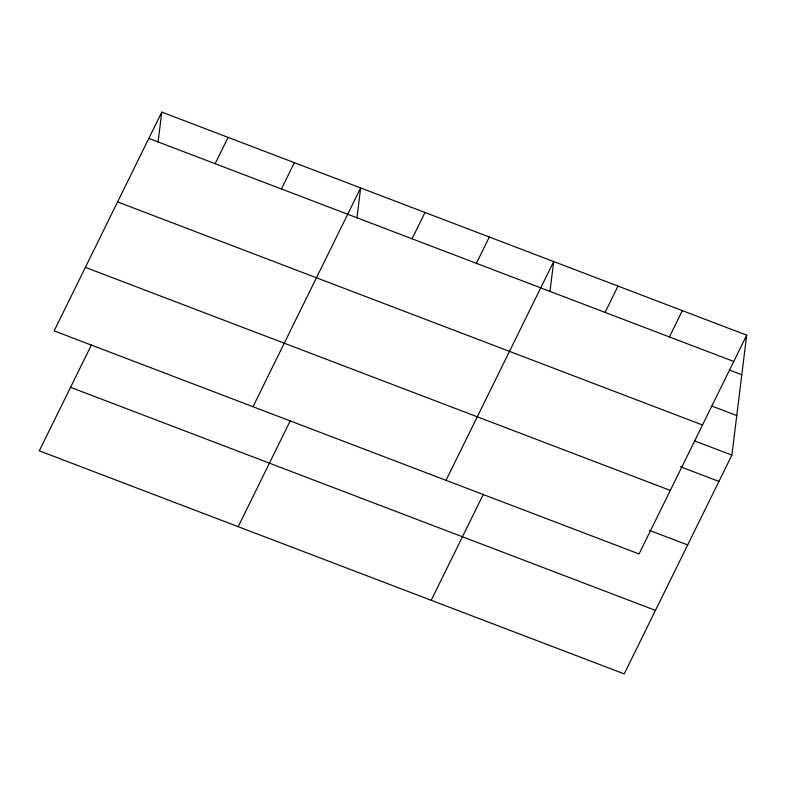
<?xml version="1.0" encoding="UTF-8"?>
<svg xmlns="http://www.w3.org/2000/svg" width="786" height="786" viewBox="0 0 786 786"><rect width="100%" height="100%" fill="white"/><g stroke="black" fill="none" stroke-linecap="round" stroke-linejoin="round"><path stroke-width="1.18" d="M158.065 142.089L161.778 112.103L746.7 335.17L731.874 455.123L624.222 673.897L39.3 450.83L91.481 344.789M356.942 217.938L360.646 187.942L253.004 406.716M549.964 291.547L553.678 261.551L446.026 480.325M161.778 112.103L54.126 330.877L639.047 553.943L746.7 335.17M215.118 163.694L228.068 137.383M281.417 188.974L294.357 162.663M238.178 526.679L290.358 420.628M412.051 238.787L424.99 212.485M476.385 263.33L489.334 237.018M431.2 600.288L483.38 494.237M605.073 312.406L618.012 286.094M669.417 336.939L682.356 310.627M148.829 138.405L733.751 361.472M729.388 370.019L741.807 374.755M711.929 406.067L736.767 415.539M117.576 201.923L702.507 424.99M694.618 440.926L731.874 455.123M680.548 466.796L718.925 481.435M85.379 267.358L670.301 490.425M649.295 530.314L687.671 544.953M70.553 387.321L655.475 610.388"/></g></svg>
